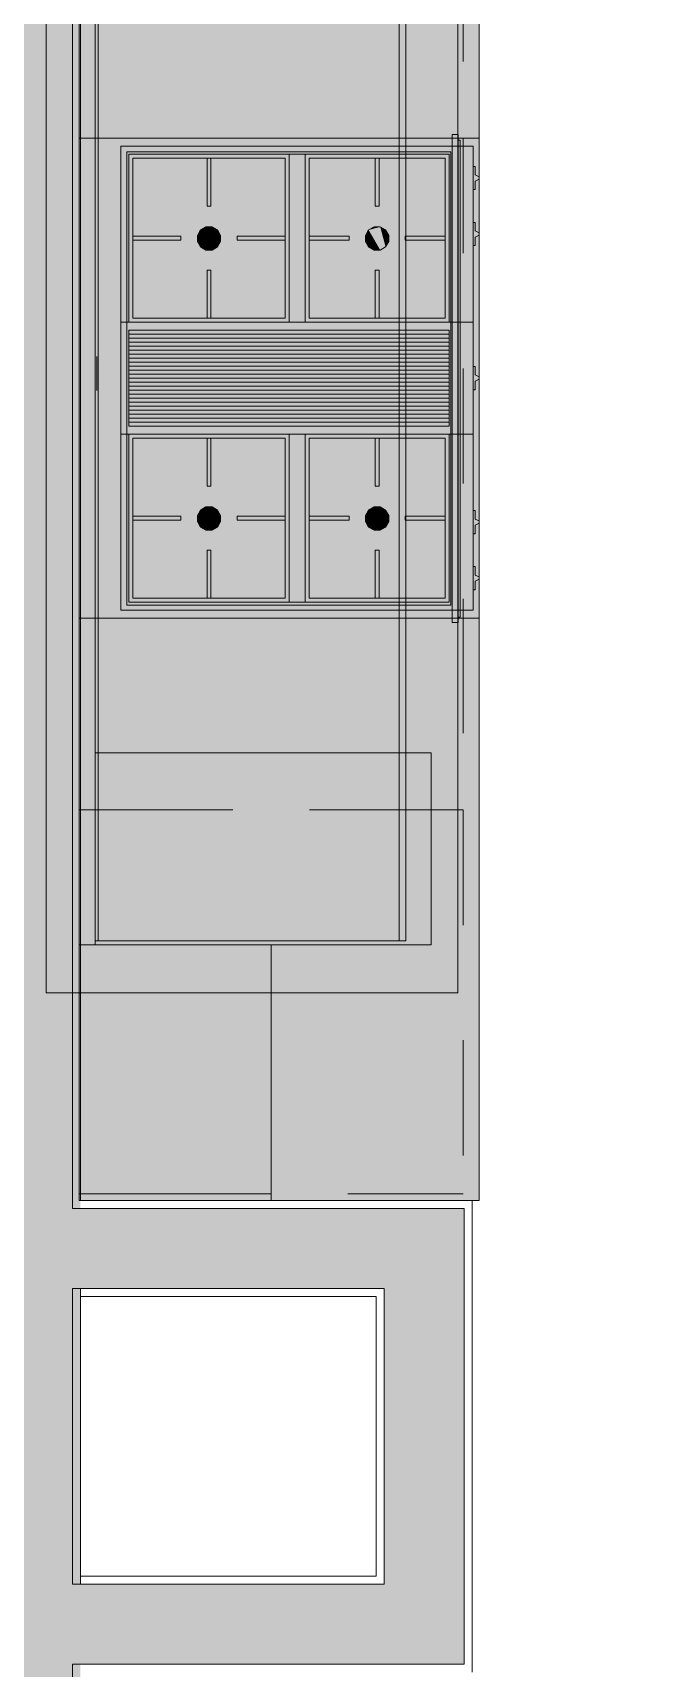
# Model space of a CAD drawing. Header units: inches. Extents: x 99 to 12024, y -5408 to 2559.
# Drawn here: x 8824.1 to 8863, y -4640 to -4537.7 of the extents above; entities that cross this region are included whole.
import ezdxf

# ---------------------------------------------------------------- set-up
doc = ezdxf.new("R2010")
doc.units = ezdxf.units.IN
doc.header["$LTSCALE"] = 96
doc.header["$MEASUREMENT"] = 0
doc.linetypes.add('Dot', pattern=[0.15, 0.075, -0.075])
for name, color, linetype, lineweight, true_color in [('Cabinets_  Base', 7, 'Dot', 5, 0xd4b6b5), ('Cabinets_ Countertops', 7, 'Continuous', 5, 0x804040), ('CAD_  Default', 7, 'Continuous', 18, 0x000000), ('Furniture_ Interior', 7, 'Continuous', 25, 0x8080c0), ('Millwork', 7, 'Continuous', 25, 0x008000), ('Moldings', 7, 'Continuous', 18, 0x804000)]:
    doc.layers.add(name, color=color, linetype=linetype, lineweight=lineweight, true_color=true_color)
for name, color, linetype, lineweight in [('Cabinets_  Wall', 252, 'Continuous', 5), ('Fixtures_ Interior', 231, 'Continuous', 0), ('Walls_  Normal', 6, 'Continuous', 13)]:
    doc.layers.add(name, color=color, linetype=linetype, lineweight=lineweight)

# ---------------------------------------------------------------- blocks, each defined once
blk = doc.blocks.new('Capitals & Sills_Arched_Arched Header')
at = {"layer": 'Millwork', "color": 96, "lineweight": 0, "true_color": 0x008000, "transparency": 33554687}
blk.add_lwpolyline([(-26, 4), (26, 4), (26, 0), (-26, 0)], close=True, dxfattribs=at)
at = {"layer": 'Millwork', "color": 7, "lineweight": 0, "true_color": 0xffffff, "transparency": 33554687}
for points in [[(26, 4), (26, 0), (26, 4), (-26, 4)], [(-26, 4), (26, 0), (-26, 4), (-26, 0)]]:
    blk.add_solid(points, dxfattribs=at)
blk = doc.blocks.new('Appliances_Cooktops_Standard Size_Gas (front panel)')
at = {"layer": 'Fixtures_ Interior', "color": 17, "lineweight": 0, "true_color": 0x804040, "transparency": 33554687}
for p, q in [((-0.345, 6.064), (0.197, 6.064)), ((-0.889, 5.683), (-0.889, 0.095)), ((-0.698, 5.556), (-0.698, 0.476)), ((-0.635, 0.476), (-0.635, 5.556)), ((-0.571, 5.556), (-0.571, 0.476)), ((-0.508, 5.556), (-0.508, 0.476)), ((-0.444, 5.556), (-0.444, 0.476)), ((-0.381, 0.476), (-0.381, 5.556)), ((-0.317, 0.476), (-0.317, 5.556)), ((-0.254, 0.476), (-0.254, 5.556)), ((-0.19, 0.476), (-0.19, 5.556)), ((-0.127, 5.556), (-0.127, 0.476)), ((-0.063, 0.476), (-0.063, 5.556)), ((0, 5.556), (0, 0.476)), ((0.063, 0.476), (0.063, 5.556)), ((0.127, 0.476), (0.127, 5.556)), ((0.191, 5.556), (0.191, 0.476)), ((0.254, 0.476), (0.254, 5.556)), ((0.317, 0.476), (0.317, 5.556)), ((0.381, 5.556), (0.381, 0.476)), ((0.445, 0.476), (0.445, 5.556)), ((0.508, 5.556), (0.508, 0.476)), ((0.571, 0.476), (0.571, 5.556)), ((0.635, 0.476), (0.635, 5.556)), ((0.699, 5.556), (0.699, 0.476)), ((0.889, 0.095), (0.889, 5.683)), ((-0.889, 3.016), (-3.556, 3.016)), ((3.556, 3.016), (0.889, 3.016)), ((-3.556, 2.762), (-0.889, 2.762)), ((0.889, 2.762), (3.556, 2.762))]:
    blk.add_line(p, q, dxfattribs=at)
for points in [[(-3.683, 5.683), (3.683, 5.683), (3.683, 0.095), (-3.683, 0.095)], [(-3.492, 5.493), (-0.952, 5.493), (-0.952, 3.08), (-3.492, 3.08)], [(-0.762, 5.556), (0.762, 5.556), (0.762, 0.476), (-0.762, 0.476)], [(0.953, 5.493), (3.493, 5.493), (3.493, 3.08), (0.953, 3.08)], [(-2.4, 4.336), (-2.351, 4.421), (-2.265, 4.47), (-2.167, 4.47), (-2.081, 4.421), (-2.032, 4.336), (-2.032, 4.237), (-2.081, 4.152), (-2.167, 4.102), (-2.265, 4.102), (-2.351, 4.152), (-2.4, 4.237)], [(2.045, 4.237), (2.045, 4.336), (2.094, 4.421), (2.18, 4.47), (2.278, 4.47), (2.364, 4.421), (2.413, 4.336), (2.413, 4.237), (2.364, 4.152), (2.278, 4.102), (2.18, 4.102), (2.094, 4.152)], [(-3.492, 2.699), (-0.952, 2.699), (-0.952, 0.54), (-3.492, 0.54)], [(0.953, 2.699), (3.493, 2.699), (3.493, 0.54), (0.953, 0.54)], [(-2.4, 1.57), (-2.4, 1.669), (-2.351, 1.754), (-2.265, 1.803), (-2.167, 1.803), (-2.081, 1.754), (-2.032, 1.669), (-2.032, 1.57), (-2.081, 1.485), (-2.167, 1.435), (-2.265, 1.435), (-2.351, 1.485)], [(2.094, 1.485), (2.045, 1.57), (2.045, 1.669), (2.094, 1.754), (2.18, 1.803), (2.278, 1.803), (2.364, 1.754), (2.413, 1.669), (2.413, 1.57), (2.364, 1.485), (2.278, 1.435), (2.18, 1.435)]]:
    blk.add_lwpolyline(points, close=True, dxfattribs=at)
for points in [[(-0.889, 0.476), (-3.556, 0.476), (-3.556, 5.556), (-0.889, 5.556)], [(-2.191, 5.493), (-2.191, 4.731), (-2.254, 4.731), (-2.254, 5.493)], [(0.889, 5.556), (3.556, 5.556), (3.556, 0.476), (0.889, 0.476)], [(2.254, 5.493), (2.254, 4.731), (2.191, 4.731), (2.191, 5.493)], [(-3.492, 4.318), (-2.73, 4.318), (-2.73, 4.255), (-3.492, 4.255)], [(-0.952, 4.255), (-1.714, 4.255), (-1.714, 4.318), (-0.952, 4.318)], [(0.953, 4.318), (1.715, 4.318), (1.715, 4.255), (0.953, 4.255)], [(3.493, 4.255), (2.731, 4.255), (2.731, 4.318), (3.493, 4.318)], [(-2.254, 3.08), (-2.254, 3.842), (-2.191, 3.842), (-2.191, 3.08)], [(2.191, 3.08), (2.191, 3.842), (2.254, 3.842), (2.254, 3.08)], [(-2.191, 2.699), (-2.191, 2.064), (-2.254, 2.064), (-2.254, 2.699)], [(2.254, 2.699), (2.254, 2.064), (2.191, 2.064), (2.191, 2.699)], [(-3.492, 1.651), (-2.73, 1.651), (-2.73, 1.588), (-3.492, 1.588)], [(-0.952, 1.588), (-1.714, 1.588), (-1.714, 1.651), (-0.952, 1.651)], [(0.953, 1.651), (1.715, 1.651), (1.715, 1.588), (0.953, 1.588)], [(3.493, 1.588), (2.731, 1.588), (2.731, 1.651), (3.493, 1.651)], [(-2.254, 0.54), (-2.254, 1.175), (-2.191, 1.175), (-2.191, 0.54)], [(2.191, 0.54), (2.191, 1.175), (2.254, 1.175), (2.254, 0.54)], [(-2.991, 0.095), (-2.991, 0.063), (-3.126, 0.063), (-3.157, 0), (-3.193, 0), (-3.224, 0.063), (-3.359, 0.063), (-3.359, 0.095)], [(-2.102, 0.095), (-2.102, 0.063), (-2.237, 0.063), (-2.268, 0), (-2.304, 0), (-2.335, 0.063), (-2.47, 0.063), (-2.47, 0.095)], [(0.184, 0.095), (0.184, 0.063), (0.049, 0.063), (0.018, 0), (-0.018, 0), (-0.049, 0.063), (-0.184, 0.063), (-0.184, 0.095)], [(2.47, 0.095), (2.47, 0.063), (2.335, 0.063), (2.304, 0), (2.268, 0), (2.237, 0.063), (2.102, 0.063), (2.102, 0.095)], [(3.359, 0.095), (3.359, 0.063), (3.224, 0.063), (3.193, 0), (3.157, 0), (3.126, 0.063), (2.991, 0.063), (2.991, 0.095)]]:
    blk.add_lwpolyline(points, dxfattribs=at)
at = {"layer": 'Fixtures_ Interior', "color": 7, "lineweight": 0, "true_color": 0xffffff, "transparency": 33554687}
for points in [[(-3.683, 0.095), (-3.683, 5.683), (-3.683, 0.095), (3.683, 5.683)], [(3.683, 5.683), (3.683, 0.095), (3.683, 5.683), (-3.683, 0.095)], [(-3.492, 3.08), (-3.492, 5.493), (-3.492, 3.08), (-0.952, 5.493)], [(-0.952, 5.493), (-0.952, 3.08), (-0.952, 5.493), (-3.492, 3.08)], [(-0.762, 0.476), (-0.762, 5.556), (-0.762, 0.476), (0.762, 5.556)], [(0.762, 5.556), (0.762, 0.476), (0.762, 5.556), (-0.762, 0.476)], [(3.493, 5.493), (3.493, 3.08), (3.493, 5.493), (0.953, 5.493)], [(0.953, 5.493), (3.493, 3.08), (0.953, 5.493), (0.953, 3.08)], [(-2.4, 4.237), (-2.4, 4.336), (-2.4, 4.237), (-2.351, 4.421)], [(-2.351, 4.421), (-2.351, 4.152), (-2.351, 4.421), (-2.4, 4.237)], [(-2.351, 4.421), (-2.265, 4.47), (-2.351, 4.421), (-2.167, 4.47)], [(-2.167, 4.47), (-2.081, 4.421), (-2.167, 4.47), (-2.351, 4.421)], [(-2.081, 4.421), (-2.081, 4.152), (-2.081, 4.421), (-2.351, 4.421)], [(-2.081, 4.152), (-2.351, 4.152), (-2.081, 4.152), (-2.351, 4.421)], [(-2.032, 4.336), (-2.032, 4.237), (-2.032, 4.336), (-2.081, 4.421)], [(-2.032, 4.237), (-2.081, 4.152), (-2.032, 4.237), (-2.081, 4.421)], [(2.045, 4.336), (2.094, 4.421), (2.045, 4.336), (2.045, 4.237)], [(2.045, 4.237), (2.094, 4.421), (2.045, 4.237), (2.094, 4.152)], [(2.094, 4.421), (2.18, 4.47), (2.094, 4.421), (2.278, 4.47)], [(2.094, 4.421), (2.278, 4.47), (2.094, 4.421), (2.413, 4.336)], [(2.413, 4.336), (2.413, 4.237), (2.413, 4.336), (2.094, 4.421)], [(2.094, 4.421), (2.413, 4.237), (2.094, 4.421), (2.094, 4.152)], [(2.278, 4.47), (2.364, 4.421), (2.278, 4.47), (2.413, 4.336)], [(2.413, 4.237), (2.278, 4.102), (2.413, 4.237), (2.094, 4.152)], [(2.364, 4.152), (2.278, 4.102), (2.364, 4.152), (2.413, 4.237)], [(-2.265, 4.102), (-2.351, 4.152), (-2.265, 4.102), (-2.081, 4.152)], [(-2.167, 4.102), (-2.265, 4.102), (-2.167, 4.102), (-2.081, 4.152)], [(2.094, 4.152), (2.278, 4.102), (2.094, 4.152), (2.18, 4.102)], [(-0.952, 2.699), (-0.952, 0.54), (-0.952, 2.699), (-3.492, 2.699)], [(-3.492, 2.699), (-0.952, 0.54), (-3.492, 2.699), (-3.492, 0.54)], [(3.493, 2.699), (3.493, 0.54), (3.493, 2.699), (0.953, 2.699)], [(0.953, 2.699), (3.493, 0.54), (0.953, 2.699), (0.953, 0.54)], [(-2.4, 1.669), (-2.351, 1.754), (-2.4, 1.669), (-2.4, 1.57)], [(-2.351, 1.754), (-2.032, 1.57), (-2.351, 1.754), (-2.4, 1.57)], [(-2.4, 1.57), (-2.032, 1.57), (-2.4, 1.57), (-2.081, 1.485)], [(-2.351, 1.485), (-2.4, 1.57), (-2.351, 1.485), (-2.081, 1.485)], [(-2.351, 1.754), (-2.265, 1.803), (-2.351, 1.754), (-2.167, 1.803)], [(-2.167, 1.803), (-2.081, 1.754), (-2.167, 1.803), (-2.351, 1.754)], [(-2.081, 1.754), (-2.032, 1.57), (-2.081, 1.754), (-2.351, 1.754)], [(-2.032, 1.669), (-2.032, 1.57), (-2.032, 1.669), (-2.081, 1.754)], [(2.045, 1.57), (2.045, 1.669), (2.045, 1.57), (2.094, 1.754)], [(2.094, 1.485), (2.045, 1.57), (2.094, 1.485), (2.094, 1.754)], [(2.18, 1.803), (2.278, 1.803), (2.18, 1.803), (2.094, 1.754)], [(2.094, 1.754), (2.278, 1.803), (2.094, 1.754), (2.364, 1.754)], [(2.364, 1.754), (2.413, 1.669), (2.364, 1.754), (2.094, 1.754)], [(2.094, 1.754), (2.413, 1.669), (2.094, 1.754), (2.413, 1.57)], [(2.094, 1.485), (2.094, 1.754), (2.094, 1.485), (2.413, 1.57)], [(2.094, 1.485), (2.413, 1.57), (2.094, 1.485), (2.278, 1.435)], [(2.413, 1.57), (2.364, 1.485), (2.413, 1.57), (2.278, 1.435)], [(-2.081, 1.485), (-2.167, 1.435), (-2.081, 1.485), (-2.351, 1.485)], [(-2.351, 1.485), (-2.167, 1.435), (-2.351, 1.485), (-2.265, 1.435)], [(2.18, 1.435), (2.094, 1.485), (2.18, 1.435), (2.278, 1.435)]]:
    blk.add_solid(points, dxfattribs=at)
blk = doc.blocks.new('Kitchen Items_Cabinet Accessories_Decorative Trim_Valance (arch)')
at = {"layer": 'Furniture_ Interior', "color": 163, "lineweight": 0, "true_color": 0x8080c0, "transparency": 33554687}
for points in [[(-11.249998, 0), (-11.249998, 0.375), (11.249998, 0.375), (11.249998, 0)], [(10.999998, 0.5), (10.999998, 0.375), (-10.999998, 0.375), (-10.999998, 0.5)]]:
    blk.add_lwpolyline(points, close=True, dxfattribs=at)
at = {"layer": 'Furniture_ Interior', "color": 7, "lineweight": 0, "true_color": 0xffffff, "transparency": 33554687}
for points in [[(11.249998, 0), (-11.249998, 0), (11.249998, 0), (-11.249998, 0.375)], [(-11.249998, 0.375), (11.249998, 0.375), (-11.249998, 0.375), (11.249998, 0)], [(-10.999998, 0.5), (10.999998, 0.5), (-10.999998, 0.5), (10.999998, 0.375)], [(-10.999998, 0.5), (10.999998, 0.375), (-10.999998, 0.5), (-10.999998, 0.375)]]:
    blk.add_solid(points, dxfattribs=at)

msp = doc.modelspace()

# ---------------------------------------------------------------- linework, layer by layer
at = {"layer": 'Cabinets_  Base', "transparency": 33554687}
for p, q in [((8827.04, -4544.34), (8827.04, -4532.34)), ((8851.04, -4532.34), (8851.04, -4544.34)), ((8851.04, -4544.34), (8827.04, -4544.34)), ((8827.04, -4544.34), (8851.04, -4544.34)), ((8851.04, -4544.34), (8851.04, -4574.34)), ((8827.04, -4574.34), (8851.04, -4574.34)), ((8827.04, -4586.34), (8827.04, -4574.34)), ((8851.04, -4574.34), (8827.04, -4574.34)), ((8851.04, -4574.34), (8851.04, -4586.34)), ((8851.04, -4586.34), (8827.04, -4586.34)), ((8827.04, -4610.34), (8827.04, -4586.34)), ((8827.04, -4586.34), (8851.04, -4586.34)), ((8851.04, -4586.34), (8851.04, -4610.75)), ((8851.04, -4610.34), (8827.04, -4610.34)), ((8827.04, -4610.75), (8827.12, -4610.75)), ((8827.04, -4610.75), (8827.12, -4610.75))]:
    msp.add_line(p, q, dxfattribs=at)
for points in [[(8827.04, -4544.34), (8827.04, -4532.34), (8851.04, -4532.34), (8851.04, -4544.34)], [(8827.04, -4574.34), (8827.04, -4544.34), (8851.04, -4544.34), (8851.04, -4574.34)], [(8827.04, -4586.34), (8827.04, -4574.34), (8851.04, -4574.34), (8851.04, -4586.34)], [(8827.04, -4610.75), (8827.04, -4586.34), (8851.04, -4586.34), (8851.04, -4610.75)]]:
    msp.add_lwpolyline(points, close=True, dxfattribs=at)
at = {"layer": 'Cabinets_  Base', "color": 252, "true_color": 0x949494, "transparency": 33554623}
for points in [[(8851.04, -4544.34), (8827.04, -4544.34), (8851.04, -4544.34), (8827.04, -4532.34)], [(8827.04, -4532.34), (8851.04, -4532.34), (8827.04, -4532.34), (8851.04, -4544.34)], [(8851.04, -4574.34), (8827.04, -4574.34), (8851.04, -4574.34), (8827.04, -4544.34)], [(8827.04, -4544.34), (8851.04, -4544.34), (8827.04, -4544.34), (8851.04, -4574.34)], [(8851.04, -4586.34), (8827.04, -4586.34), (8851.04, -4586.34), (8827.04, -4574.34)], [(8827.04, -4574.34), (8851.04, -4574.34), (8827.04, -4574.34), (8851.04, -4586.34)], [(8851.04, -4610.75), (8827.04, -4610.75), (8851.04, -4610.75), (8827.04, -4586.34)], [(8827.04, -4586.34), (8851.04, -4586.34), (8827.04, -4586.34), (8851.04, -4610.75)]]:
    msp.add_solid(points, dxfattribs=at)
at = {"layer": 'Cabinets_  Wall', "transparency": 33554687}
for p, q in [((8828.04, -4594.77), (8828.04, -4582.77)), ((8828.04, -4582.77), (8849.04, -4582.77)), ((8849.04, -4582.77), (8849.04, -4594.77)), ((8827.04, -4594.77), (8839.04, -4594.77)), ((8827.04, -4610.34), (8827.04, -4594.77)), ((8849.04, -4594.77), (8828.04, -4594.77)), ((8839.04, -4594.77), (8839.04, -4610.75)), ((8839.04, -4610.34), (8827.04, -4610.34)), ((8827.04, -4610.75), (8827.12, -4610.75)), ((8827.04, -4610.75), (8827.12, -4610.75))]:
    msp.add_line(p, q, dxfattribs=at)
for points in [[(8828.04, -4594.77), (8828.04, -4582.77), (8849.04, -4582.77), (8849.04, -4594.77)], [(8827.04, -4610.75), (8827.04, -4594.77), (8839.04, -4594.77), (8839.04, -4610.75)]]:
    msp.add_lwpolyline(points, close=True, dxfattribs=at)
at = {"layer": 'Cabinets_  Wall', "color": 252, "true_color": 0x949494, "transparency": 33554687}
for points in [[(8828.04, -4582.77), (8849.04, -4582.77), (8828.04, -4582.77), (8828.04, -4594.77)], [(8828.04, -4594.77), (8849.04, -4582.77), (8828.04, -4594.77), (8849.04, -4594.77)], [(8839.04, -4610.75), (8827.04, -4610.75), (8839.04, -4610.75), (8827.04, -4594.77)], [(8827.04, -4594.77), (8839.04, -4594.77), (8827.04, -4594.77), (8839.04, -4610.75)]]:
    msp.add_solid(points, dxfattribs=at)
at = {"layer": 'Cabinets_ Countertops', "transparency": 33554687}
for points in [[(8863.04, -4472.34), (8863.04, -4497.34), (8852.04, -4497.34), (8852.04, -4544.34), (8827.04, -4544.34), (8827.04, -4472.34)], [(8827.04, -4574.34), (8827.04, -4544.34), (8852.04, -4544.34), (8852.04, -4574.34)], [(8830.03, -4573.54), (8850.27, -4573.54), (8850.27, -4545.19), (8830.03, -4545.19)], [(8852.04, -4574.34), (8852.04, -4610.75), (8827.04, -4610.75), (8827.04, -4574.34)]]:
    msp.add_lwpolyline(points, close=True, dxfattribs=at)
at = {"layer": 'CAD_  Default', "transparency": 33554687}
for points in [[(8863.04, -4472.34), (8863.04, -4497.34), (8852.04, -4497.34), (8852.04, -4544.34), (8827.04, -4544.34), (8827.04, -4472.34)], [(8827.04, -4574.34), (8827.04, -4544.34), (8852.04, -4544.34), (8852.04, -4574.34)], [(8830.03, -4573.54), (8850.27, -4573.54), (8850.27, -4545.19), (8830.03, -4545.19)], [(8852.04, -4574.34), (8852.04, -4610.75), (8827.04, -4610.75), (8827.04, -4574.34)]]:
    msp.add_lwpolyline(points, close=True, dxfattribs=at)
at = {"layer": 'CAD_  Default', "color": 252, "true_color": 0x949494, "transparency": 33554623}
for points in [[(8827.04, -4472.34), (8852.04, -4497.34), (8827.04, -4472.34), (8827.04, -4544.34)], [(8852.04, -4497.34), (8852.04, -4544.34), (8852.04, -4497.34), (8827.04, -4544.34)], [(8827.04, -4544.34), (8852.04, -4544.34), (8827.04, -4544.34), (8830.03, -4545.19)], [(8830.03, -4545.19), (8852.04, -4544.34), (8830.03, -4545.19), (8850.27, -4545.19)], [(8852.04, -4544.34), (8852.04, -4574.34), (8852.04, -4544.34), (8850.27, -4545.19)], [(8852.04, -4574.34), (8850.27, -4573.54), (8852.04, -4574.34), (8850.27, -4545.19)], [(8852.04, -4574.34), (8827.04, -4574.34), (8852.04, -4574.34), (8830.03, -4573.54)], [(8830.03, -4573.54), (8850.27, -4573.54), (8830.03, -4573.54), (8852.04, -4574.34)], [(8827.04, -4574.34), (8852.04, -4574.34), (8827.04, -4574.34), (8852.04, -4610.75)], [(8827.04, -4574.34), (8852.04, -4610.75), (8827.04, -4574.34), (8827.04, -4610.75)]]:
    msp.add_solid(points, dxfattribs=at)
at = {"layer": 'Moldings', "transparency": 33554687}
msp.add_lwpolyline([(8828.24, -4522.95), (8828.24, -4594.53), (8847.45, -4594.53), (8847.45, -4522.95), (8828.24, -4522.95), (8827.86, -4522.58), (8824.99, -4519.7), (8850.7, -4519.7), (8850.7, -4597.78), (8824.99, -4597.78), (8824.99, -4519.7)], close=True, dxfattribs=at)
at = {"layer": 'Walls_  Normal', "transparency": 33554687}
for p, q in [((8826.62, -4611.25), (8826.62, -4472.25)), ((8827.12, -4610.75), (8827.12, -4472.75)), ((8826.62, -4611.25), (8846.1, -4611.25)), ((8827.12, -4610.75), (8851.6, -4610.75)), ((8851.1, -4611.25), (8846.1, -4611.25)), ((8851.1, -4611.25), (8851.1, -4639.75)), ((8851.6, -4610.75), (8851.6, -4640.25)), ((8826.62, -4616.25), (8846.1, -4616.25)), ((8826.62, -4634.75), (8826.62, -4616.25)), ((8846.1, -4616.25), (8846.1, -4634.75)), ((8827.12, -4616.75), (8845.6, -4616.75)), ((8845.6, -4616.75), (8845.6, -4634.25)), ((8846.1, -4634.75), (8826.62, -4634.75)), ((8845.6, -4634.25), (8827.12, -4634.25)), ((8846.1, -4639.75), (8826.62, -4639.75)), ((8826.62, -4775.5), (8826.62, -4639.75)), ((8846.1, -4639.75), (8851.1, -4639.75))]:
    msp.add_line(p, q, dxfattribs=at)
at = {"layer": 'Walls_  Normal', "color": 236, "true_color": 0x7a003d, "transparency": 33554687}
msp.add_line((8827.12, -4634.75), (8827.12, -4616.25), dxfattribs=at)
at = {"layer": 'Walls_  Normal', "color": 252, "true_color": 0x949494, "transparency": 33554687}
for points in [[(8823.12, -4775.5), (8823.12, -4406.5), (8826.62, -4775.5), (8826.62, -4406.5)], [(8826.62, -4611.25), (8846.1, -4611.25), (8826.62, -4616.25), (8846.1, -4616.25)], [(8851.1, -4611.25), (8851.1, -4639.75), (8846.1, -4611.25), (8846.1, -4639.75)], [(8846.1, -4639.75), (8826.62, -4639.75), (8846.1, -4634.75), (8826.62, -4634.75)]]:
    msp.add_solid(points, dxfattribs=at)
at = {"layer": 'Walls_  Normal', "color": 236, "true_color": 0x7a003d, "transparency": 33554687}
for points in [[(8826.62, -4611.25), (8826.62, -4472.25), (8827.12, -4611.25), (8827.12, -4472.25)], [(8826.62, -4634.75), (8826.62, -4616.25), (8827.12, -4634.75), (8827.12, -4616.25)], [(8826.62, -4775.5), (8826.62, -4639.75), (8827.12, -4775.5), (8827.12, -4639.75)]]:
    msp.add_solid(points, dxfattribs=at)

# ---------------------------------------------------------------- block references
at = {"layer": 'Fixtures_ Interior', "transparency": 33554687, "xscale": -3.938678414096916, "yscale": 3.938678414096916, "zscale": 3.938678414096916, "rotation": 89.99999999999993}
msp.add_blockref('Appliances_Cooktops_Standard Size_Gas (front panel)', (8852.04, -4559.34), dxfattribs=at)
at = {"layer": 'Furniture_ Interior', "transparency": 33554687, "xscale": -1.355555534362793, "rotation": 269.9999999999999}
msp.add_blockref('Kitchen Items_Cabinet Accessories_Decorative Trim_Valance (arch)', (8850.34, -4559.37), dxfattribs=at)
at = {"layer": 'Millwork', "transparency": 33554687, "xscale": -1.365384578704834, "yscale": 4.75, "rotation": 89.99999999999993}
msp.add_blockref('Capitals & Sills_Arched_Arched Header', (8847.04, -4559.03), dxfattribs=at)

doc.saveas('drawing.dxf')
